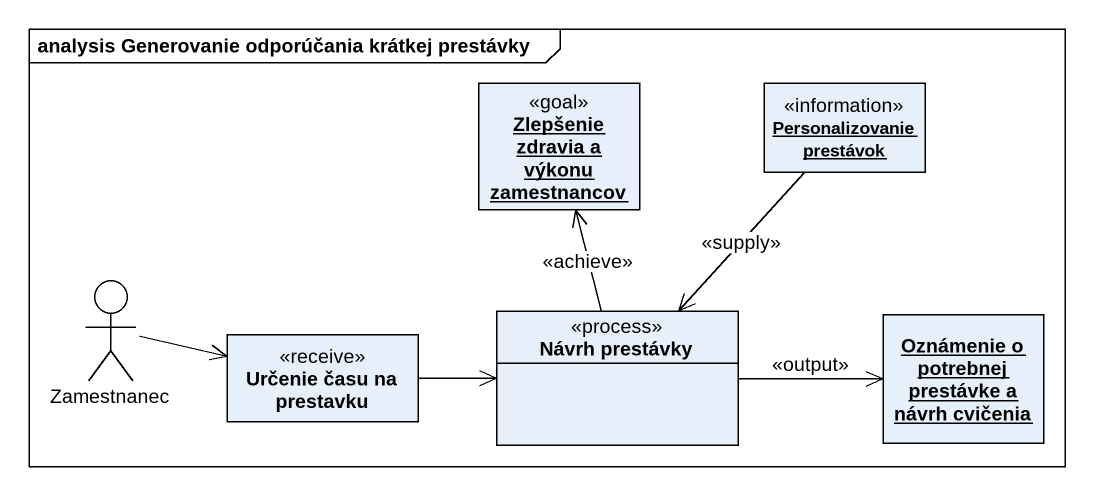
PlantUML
@startuml
mainframe analysis Generovanie odporúčania krátkej prestávky
allowmixing
hide circle
hide empty members
object "Zlepšenie zdravia a výkonu zamestnancov" as Zlepšenie_zdravia_a_výkonu <<goal>>
object "Personalizovanie prestávok" as Personalizovanie_prestávok <<information>>
actor Zamestnanec
class "Určenie času na prestavku" as Určenie_času_na_prestavku <<receive>>
class "Návrh prestávky" as Návrh_prestávky <<process>>
object "Oznámenie o potrebnej prestávke a návrh cvičenia" as Oznámenie_o_potrebnej
Zamestnanec -right-> Určenie_času_na_prestavku
Určenie_času_na_prestavku -right-> Návrh_prestávky
Návrh_prestávky -up-> Zlepšenie_zdravia_a_výkonu : <<achieve>>
Návrh_prestávky <-up- Personalizovanie_prestávok : <<supply>>
Návrh_prestávky -right-> Oznámenie_o_potrebnej : <<output>>
@enduml
